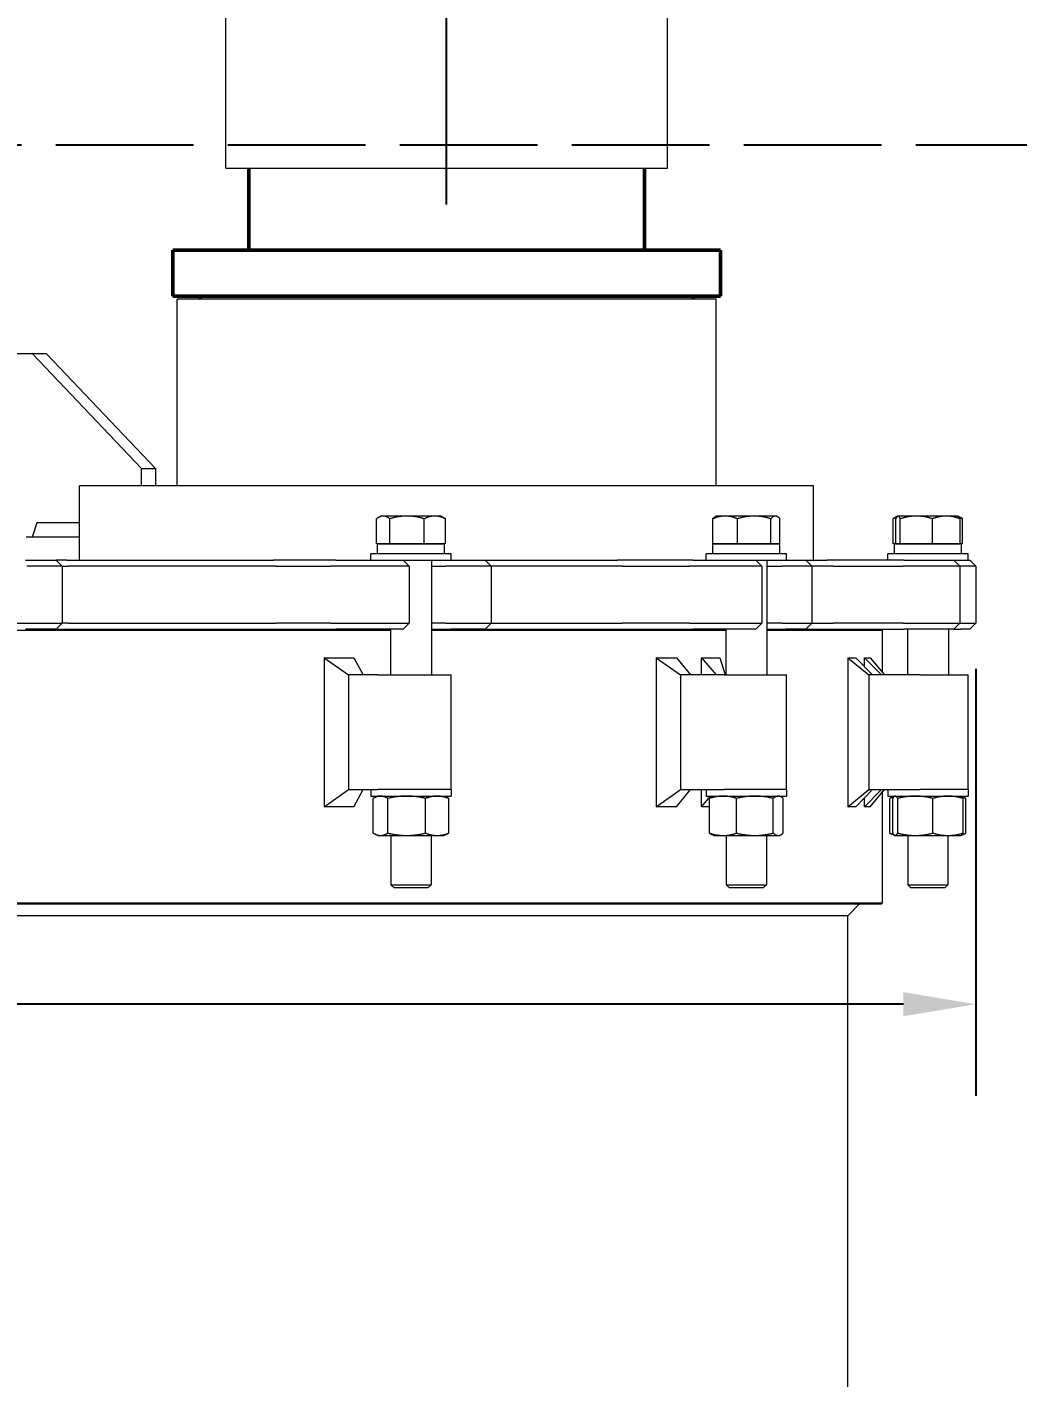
# Model space of a CAD drawing. Header units: inches. Extents: x 20 to 536, y 8 to 344.
# Drawn here: x 113.45 to 135.03, y 126.65 to 156.07 of the extents above; entities that cross this region are included whole.
import ezdxf

# ---------------------------------------------------------------- set-up
doc = ezdxf.new("R2010")
doc.units = ezdxf.units.IN
doc.header["$LTSCALE"] = 16
doc.header["$MEASUREMENT"] = 0
doc.linetypes.add('DASHED_SPACE', pattern=[0.2067, 0.1654, -0.0413])
for name, color, linetype, lineweight in [('Dimension (ANSI)', 7, 'Continuous', 25), ('Sketch Geometry (ANSI)', 7, 'Continuous', 25), ('Visible (ANSI)', 7, 'Continuous', 50)]:
    doc.layers.add(name, color=color, linetype=linetype, lineweight=lineweight)
doc.styles.add('MEMCOR Medium', font='arial.ttf')
doc.dimstyles.new('Default (ANSI)', dxfattribs={"dimscale": 16, "dimtxt": 0.15, "dimasz": 0.098425, "dimexe": 0.125, "dimexo": 0.0625, "dimgap": 0.031496, "dimtad": 0, "dimtih": 1, "dimtoh": 1, "dimdec": 4, "dimrnd": 1e-08, "dimzin": 3, "dimdsep": 46, "dimlunit": 5, "dimtxsty": 'MEMCOR Medium', "dimcen": 0.09, "dimdle": 0.393701, "dimclrd": 256, "dimclre": 256, "dimclrt": 256, "dimadec": 0, "dimazin": 1, "dimtfac": 0.8, "dimtofl": 0, "dimtmove": 0, "dimatfit": 3, "dimfxl": 1, "dimfrac": 1, "dimtolj": 1, "dimtzin": 4, "dimlwd": -1, "dimlwe": -1, "dimarcsym": 0})

# ---------------------------------------------------------------- blocks, each defined once
blk = doc.blocks.new('*D19')
at = {"layer": 'Defpoints', "color": 0, "transparency": 16777216}
for p in [(80.062, 143.081), (134.132, 143.081), (134.132, 134.773)]:
    blk.add_point(p, dxfattribs=at)
at = {"layer": 'Dimension (ANSI)', "transparency": 16777216}
for p, q in [((80.062, 142.081), (80.062, 132.773)), ((134.132, 142.081), (134.132, 132.773)), ((80.062, 134.773), (72.447, 134.773)), ((132.557, 134.773), (81.637, 134.773))]:
    blk.add_line(p, q, dxfattribs=at)
for points in [[(81.637, 135.036), (81.637, 134.511), (80.062, 134.773)], [(132.557, 135.036), (132.557, 134.511), (134.132, 134.773)]]:
    blk.add_solid(points, dxfattribs=at)
at = {"layer": 'Dimension (ANSI)', "transparency": 16777216, "char_height": 2.4, "attachment_point": 5, "style": 'MEMCOR Medium'}
for s, insert in [('\\A1; 54{\\H0.8x;\\S1#16;} in', (62.849, 137.242)), ('\\A1;[1373.4 mm]', (62.849, 132.731))]:
    blk.add_mtext(s, dxfattribs=dict(at, insert=insert))
blk = doc.blocks.new('*D21')
at = {"layer": 'Defpoints', "color": 0, "transparency": 16777216}
for p in [(158.597, 176.773), (158.597, 168.447), (122.597, 151.207)]:
    blk.add_point(p, dxfattribs=at)
at = {"layer": 'Dimension (ANSI)', "transparency": 16777216}
for p, q in [((122.597, 152.207), (122.597, 178.773)), ((158.597, 169.447), (158.597, 178.773)), ((124.172, 176.773), (131.931, 176.773)), ((157.023, 176.773), (149.264, 176.773))]:
    blk.add_line(p, q, dxfattribs=at)
for points in [[(124.172, 177.035), (124.172, 176.51), (122.597, 176.773)], [(157.023, 177.035), (157.023, 176.51), (158.597, 176.773)]]:
    blk.add_solid(points, dxfattribs=at)
at = {"layer": 'Dimension (ANSI)', "transparency": 16777216, "char_height": 2.4, "attachment_point": 5, "style": 'MEMCOR Medium'}
for s, insert in [('\\A1; 36 in', (140.597, 178.503)), ('\\A1;[914.4 mm]', (140.597, 174.731))]:
    blk.add_mtext(s, dxfattribs=dict(at, insert=insert))

msp = doc.modelspace()

# ---------------------------------------------------------------- linework, layer by layer
at = {"layer": 'Sketch Geometry (ANSI)', "linetype": 'DASHED_SPACE', "ltscale": 1.133667}
msp.add_line((143.32397, 153.49688), (30.84607, 153.49688), dxfattribs=at)
at = {"layer": 'Visible (ANSI)', "linetype": 'Continuous', "lineweight": 18}
for p, q in [((117.78457, 152.99704), (117.78457, 157.60704)), ((127.40957, 152.99704), (127.40957, 156.88454)), ((117.78457, 152.99704), (127.40957, 152.99704)), ((128.47207, 150.13829), (116.72207, 150.13829)), ((116.72207, 146.07579), (116.72207, 150.13829)), ((128.47207, 146.07579), (128.47207, 150.13829)), ((113.56663, 148.95079), (111.86961, 148.95079)), ((113.87565, 148.95079), (113.56663, 148.95079)), ((113.56663, 148.95079), (115.94427, 146.45079)), ((116.25329, 146.45079), (113.87565, 148.95079)), ((115.94427, 146.45079), (116.25329, 146.45079)), ((115.94427, 146.07579), (115.94427, 146.45079)), ((116.25329, 146.45079), (116.25329, 146.07579)), ((130.59707, 146.07579), (114.59707, 146.07579)), ((114.59707, 144.45079), (114.59707, 146.07579)), ((130.59707, 144.45079), (130.59707, 146.07579)), ((121.16436, 145.41442), (121.11031, 145.38322)), ((121.21429, 145.41442), (121.16436, 145.41442)), ((121.73473, 145.41442), (121.21429, 145.41442)), ((122.3408, 145.41442), (121.73473, 145.41442)), ((122.47636, 145.41442), (122.3408, 145.41442)), ((122.47636, 145.41442), (122.53041, 145.38322)), ((128.47603, 145.41442), (128.45289, 145.40106)), ((128.66816, 145.41442), (128.47603, 145.41442)), ((129.30181, 145.41442), (128.66816, 145.41442)), ((129.76567, 145.41442), (129.30181, 145.41442)), ((129.78803, 145.41442), (129.76567, 145.41442)), ((129.78803, 145.41442), (129.81117, 145.40106)), ((132.42741, 145.41115), (132.33159, 145.35583)), ((132.43307, 145.41442), (132.42741, 145.41115)), ((132.43869, 145.41442), (132.43307, 145.41442)), ((132.83803, 145.41442), (132.43869, 145.41442)), ((133.48842, 145.41442), (132.83803, 145.41442)), ((133.74507, 145.41442), (133.48842, 145.41442)), ((133.74507, 145.41442), (133.75073, 145.41115)), ((133.75073, 145.41115), (133.84656, 145.35583)), ((113.66173, 145.26329), (113.56517, 144.95079)), ((114.59707, 145.26329), (113.66173, 145.26329)), ((121.06935, 144.81042), (121.06935, 145.35583)), ((121.35923, 144.81042), (121.35923, 145.35583)), ((122.11023, 144.81042), (122.11023, 145.35583)), ((122.57136, 144.81042), (122.57136, 145.35583)), ((128.40035, 144.81042), (128.40035, 145.35583)), ((128.93598, 144.81042), (128.93598, 145.35583)), ((129.66765, 144.81042), (129.66765, 145.35583)), ((129.8637, 144.81042), (129.8637, 145.35583)), ((132.33159, 144.81042), (132.33159, 145.35583)), ((132.38925, 144.81042), (132.38925, 145.35583)), ((132.48812, 144.81042), (132.48812, 145.35583)), ((133.18795, 144.81042), (133.18795, 145.35583)), ((133.7889, 144.81042), (133.7889, 145.35583)), ((133.84656, 144.81042), (133.84656, 145.35583)), ((114.59707, 144.95079), (113.42997, 144.95079)), ((121.21429, 144.81042), (121.06935, 144.81042)), ((121.09086, 144.81042), (122.54986, 144.81042)), ((121.09086, 144.59142), (121.09086, 144.81042)), ((121.16436, 144.81042), (121.16436, 144.81042)), ((121.35923, 144.81042), (121.21429, 144.81042)), ((121.73473, 144.81042), (121.35923, 144.81042)), ((122.11023, 144.81042), (121.73473, 144.81042)), ((122.3408, 144.81042), (122.11023, 144.81042)), ((122.57136, 144.81042), (122.3408, 144.81042)), ((122.47636, 144.81042), (122.47636, 144.81042)), ((122.54986, 144.59142), (122.54986, 144.81042)), ((128.66816, 144.81042), (128.40035, 144.81042)), ((128.40253, 144.81042), (129.86153, 144.81042)), ((128.40253, 144.59142), (128.40253, 144.81042)), ((128.47603, 144.81042), (128.47603, 144.81042)), ((128.93598, 144.81042), (128.66816, 144.81042)), ((129.30181, 144.81042), (128.93598, 144.81042)), ((129.66765, 144.81042), (129.30181, 144.81042)), ((129.76567, 144.81042), (129.66765, 144.81042)), ((129.8637, 144.81042), (129.76567, 144.81042)), ((129.78803, 144.81042), (129.78803, 144.81042)), ((129.86153, 144.59142), (129.86153, 144.81042)), ((132.38925, 144.81042), (132.33159, 144.81042)), ((132.35957, 144.81042), (133.81857, 144.81042)), ((132.35957, 144.59142), (132.35957, 144.81042)), ((132.43869, 144.81042), (132.38925, 144.81042)), ((132.43307, 144.81042), (132.43307, 144.81042)), ((132.48812, 144.81042), (132.43869, 144.81042)), ((132.83803, 144.81042), (132.48812, 144.81042)), ((133.18795, 144.81042), (132.83803, 144.81042)), ((133.48842, 144.81042), (133.18795, 144.81042)), ((133.7889, 144.81042), (133.48842, 144.81042)), ((133.74507, 144.81042), (133.74507, 144.81042)), ((133.84656, 144.81042), (133.7889, 144.81042)), ((133.81857, 144.59142), (133.81857, 144.81042)), ((122.69536, 144.59142), (120.94536, 144.59142)), ((120.94536, 144.45079), (120.94536, 144.59142)), ((122.69536, 144.45079), (122.69536, 144.59142)), ((130.00703, 144.59142), (128.25703, 144.59142)), ((128.25703, 144.45079), (128.25703, 144.59142)), ((130.00703, 144.45079), (130.00703, 144.59142)), ((133.96407, 144.59142), (132.21407, 144.59142)), ((132.21407, 144.45079), (132.21407, 144.59142)), ((133.96407, 144.45079), (133.96407, 144.59142)), ((113.41968, 144.45079), (114.08771, 144.45079)), ((114.21771, 144.32079), (113.44986, 144.32079)), ((114.31697, 144.45079), (114.08771, 144.45079)), ((114.08771, 144.45079), (114.21771, 144.32079)), ((114.21771, 144.32079), (114.35471, 144.32079)), ((114.21771, 144.32079), (114.21771, 143.08079)), ((114.31697, 144.45079), (118.82022, 144.45079)), ((118.8815, 144.32079), (114.35471, 144.32079)), ((119.64101, 144.45079), (118.82022, 144.45079)), ((118.8815, 144.32079), (119.53292, 144.32079)), ((119.53292, 144.32079), (120.0712, 144.32079)), ((120.17929, 144.45079), (119.64101, 144.45079)), ((121.4263, 144.32079), (120.0712, 144.32079)), ((120.17929, 144.45079), (121.35823, 144.45079)), ((121.35823, 144.45079), (121.59587, 144.45079)), ((121.66508, 144.32079), (121.4263, 144.32079)), ((121.59587, 144.45079), (121.65199, 144.45079)), ((121.65199, 144.45079), (121.78199, 144.32079)), ((121.65199, 144.45079), (122.68155, 144.45079)), ((121.78199, 144.32079), (121.66508, 144.32079)), ((121.78199, 144.32079), (121.78199, 143.08079)), ((122.26786, 144.45079), (122.26786, 141.95079)), ((122.26786, 144.32079), (122.57132, 144.32079)), ((122.92378, 144.32079), (122.57132, 144.32079)), ((122.68155, 144.45079), (122.84859, 144.45079)), ((122.84859, 144.45079), (123.07604, 144.45079)), ((123.15231, 144.32079), (122.92378, 144.32079)), ((123.07604, 144.45079), (123.43561, 144.45079)), ((123.56561, 144.32079), (123.15231, 144.32079)), ((123.43561, 144.45079), (126.32149, 144.45079)), ((123.43561, 144.45079), (123.56561, 144.32079)), ((126.42198, 144.32079), (123.56561, 144.32079)), ((123.56561, 144.32079), (123.56561, 143.08079)), ((127.15848, 144.45079), (126.32149, 144.45079)), ((126.42198, 144.32079), (127.08626, 144.32079)), ((127.08626, 144.32079), (127.89185, 144.32079)), ((127.96407, 144.45079), (127.15848, 144.45079)), ((129.25722, 144.32079), (127.89185, 144.32079)), ((127.96407, 144.45079), (129.15194, 144.45079)), ((129.15194, 144.45079), (129.31496, 144.45079)), ((129.42101, 144.32079), (129.25722, 144.32079)), ((129.31496, 144.45079), (129.33706, 144.45079)), ((129.33706, 144.45079), (129.46706, 144.32079)), ((129.33706, 144.45079), (130.00703, 144.45079)), ((129.46706, 144.32079), (129.42101, 144.32079)), ((129.46706, 144.32079), (129.46706, 143.08079)), ((129.57953, 144.45079), (129.57953, 141.95079)), ((129.57953, 144.32079), (129.91152, 144.32079)), ((130.26205, 144.32079), (129.91152, 144.32079)), ((130.00703, 144.45079), (130.152, 144.45079)), ((130.152, 144.45079), (130.29975, 144.45079)), ((130.4105, 144.32079), (130.26205, 144.32079)), ((130.29975, 144.45079), (130.42856, 144.45079)), ((130.55856, 144.32079), (130.4105, 144.32079)), ((130.42856, 144.45079), (130.89601, 144.45079)), ((130.42856, 144.45079), (130.55856, 144.32079)), ((131.02041, 144.32079), (130.55856, 144.32079)), ((130.55856, 144.32079), (130.55856, 143.08079)), ((131.62179, 144.45079), (130.89601, 144.45079)), ((131.02041, 144.32079), (131.59643, 144.32079)), ((131.59643, 144.32079), (132.54668, 144.32079)), ((132.57204, 144.45079), (131.62179, 144.45079)), ((133.71445, 144.32079), (132.54668, 144.32079)), ((132.57204, 144.45079), (133.588, 144.45079)), ((133.588, 144.45079), (133.65157, 144.45079)), ((133.65157, 144.45079), (133.65457, 144.45079)), ((133.65457, 144.45079), (133.78457, 144.32079)), ((133.65457, 144.45079), (133.96407, 144.45079)), ((133.77832, 144.32079), (133.71445, 144.32079)), ((133.78457, 144.32079), (133.77832, 144.32079)), ((134.07365, 144.32079), (133.78457, 144.32079)), ((133.78457, 144.32079), (133.78457, 143.08079)), ((133.96407, 144.45079), (133.99106, 144.45079)), ((133.99106, 144.45079), (134.00195, 144.45079)), ((134.00195, 144.45079), (134.13195, 144.32079)), ((134.11943, 144.32079), (134.07365, 144.32079)), ((134.13195, 144.32079), (134.11943, 144.32079)), ((134.13195, 144.32079), (134.13195, 143.08079)), ((113.17604, 143.08079), (113.44986, 143.08079)), ((113.44986, 143.08079), (114.21771, 143.08079)), ((114.08771, 142.95079), (114.21771, 143.08079)), ((114.35471, 143.08079), (114.21771, 143.08079)), ((114.35471, 143.08079), (118.8815, 143.08079)), ((119.53292, 143.08079), (118.8815, 143.08079)), ((120.0712, 143.08079), (119.53292, 143.08079)), ((120.0712, 143.08079), (121.4263, 143.08079)), ((121.4263, 143.08079), (121.66508, 143.08079)), ((121.65199, 142.95079), (121.78199, 143.08079)), ((121.66508, 143.08079), (121.78199, 143.08079)), ((122.57132, 143.08079), (122.26786, 143.08079)), ((122.57132, 143.08079), (122.92378, 143.08079)), ((122.92378, 143.08079), (123.15231, 143.08079)), ((123.15231, 143.08079), (123.56561, 143.08079)), ((123.43561, 142.95079), (123.56561, 143.08079)), ((123.56561, 143.08079), (126.42198, 143.08079)), ((127.08626, 143.08079), (126.42198, 143.08079)), ((127.89185, 143.08079), (127.08626, 143.08079)), ((127.89185, 143.08079), (129.25722, 143.08079)), ((129.25722, 143.08079), (129.42101, 143.08079)), ((129.33706, 142.95079), (129.46706, 143.08079)), ((129.42101, 143.08079), (129.46706, 143.08079)), ((129.91152, 143.08079), (129.57953, 143.08079)), ((129.91152, 143.08079), (130.26205, 143.08079)), ((130.26205, 143.08079), (130.4105, 143.08079)), ((130.4105, 143.08079), (130.55856, 143.08079)), ((130.42856, 142.95079), (130.55856, 143.08079)), ((130.55856, 143.08079), (131.02041, 143.08079)), ((131.59643, 143.08079), (131.02041, 143.08079)), ((132.54668, 143.08079), (131.59643, 143.08079)), ((132.54668, 143.08079), (133.71445, 143.08079)), ((133.65457, 142.95079), (133.78457, 143.08079)), ((133.71445, 143.08079), (133.77832, 143.08079)), ((133.77832, 143.08079), (133.78457, 143.08079)), ((133.78457, 143.08079), (134.07365, 143.08079)), ((134.00195, 142.95079), (134.13195, 143.08079)), ((134.07365, 143.08079), (134.11943, 143.08079)), ((134.11943, 143.08079), (134.13195, 143.08079)), ((121.37286, 142.91954), (112.7147, 142.91954)), ((114.08771, 142.95079), (113.41968, 142.95079)), ((114.08771, 142.95079), (119.16346, 142.95079)), ((119.16346, 142.95079), (119.64101, 142.95079)), ((119.64101, 142.95079), (120.17929, 142.95079)), ((121.35823, 142.95079), (120.17929, 142.95079)), ((121.59587, 142.95079), (121.35823, 142.95079)), ((121.37286, 142.95079), (121.37286, 141.95079)), ((121.65199, 142.95079), (121.59587, 142.95079)), ((122.26786, 142.95079), (122.67942, 142.95079)), ((128.68453, 142.91954), (122.26786, 142.91954)), ((122.84859, 142.95079), (122.67942, 142.95079)), ((123.07604, 142.95079), (122.84859, 142.95079)), ((123.43561, 142.95079), (123.07604, 142.95079)), ((123.43561, 142.95079), (126.61079, 142.95079)), ((126.61079, 142.95079), (127.15848, 142.95079)), ((127.15848, 142.95079), (127.96407, 142.95079)), ((129.15194, 142.95079), (127.96407, 142.95079)), ((128.68453, 142.95079), (128.68453, 141.95079)), ((129.31496, 142.95079), (129.15194, 142.95079)), ((129.33706, 142.95079), (129.31496, 142.95079)), ((129.57953, 142.95079), (129.98375, 142.95079)), ((132.09828, 142.91954), (129.57953, 142.91954)), ((130.152, 142.95079), (129.98375, 142.95079)), ((130.29975, 142.95079), (130.152, 142.95079)), ((130.42856, 142.95079), (130.29975, 142.95079)), ((130.42856, 142.95079), (131.08733, 142.95079)), ((131.08733, 142.95079), (131.62179, 142.95079)), ((131.62179, 142.95079), (132.57204, 142.95079)), ((132.09828, 142.00295), (132.09828, 142.91954)), ((133.588, 142.95079), (132.57204, 142.95079)), ((132.64157, 142.95079), (132.64157, 141.95079)), ((133.53657, 142.95079), (133.53657, 141.95079)), ((133.65157, 142.95079), (133.588, 142.95079)), ((133.65457, 142.95079), (133.65157, 142.95079)), ((133.65457, 142.95079), (133.80379, 142.95079)), ((133.9455, 142.95079), (133.80379, 142.95079)), ((133.99106, 142.95079), (133.9455, 142.95079)), ((134.00195, 142.95079), (133.99106, 142.95079)), ((119.93042, 142.32564), (119.93042, 139.07595)), ((119.93042, 142.32564), (120.57471, 142.32564)), ((119.93042, 142.32564), (120.45935, 141.95079)), ((120.57471, 142.32564), (120.7768, 141.95079)), ((127.16445, 142.32564), (127.16445, 139.07595)), ((127.16445, 142.32564), (127.60711, 142.32564)), ((127.16445, 142.32564), (127.69785, 141.95079)), ((127.60711, 142.32564), (127.91464, 141.95079)), ((128.15447, 142.32564), (128.47021, 141.95079)), ((128.15447, 141.95079), (128.15447, 142.32564)), ((128.15447, 142.32564), (128.55321, 142.32564)), ((128.55321, 142.32564), (128.6701, 141.95079)), ((131.3434, 142.32564), (131.3434, 139.07595)), ((131.3434, 142.32564), (131.51703, 142.32564)), ((131.3434, 142.32564), (131.80006, 141.95079)), ((131.51703, 142.32564), (131.88319, 141.95079)), ((131.70924, 142.32564), (132.07828, 141.95079)), ((131.70924, 142.12887), (131.70924, 142.32564)), ((131.70924, 142.32564), (131.83107, 142.32564)), ((131.83107, 142.32564), (132.14147, 141.95079)), ((121.09282, 141.95079), (120.45935, 141.95079)), ((120.45935, 141.95079), (120.45935, 139.45079)), ((121.09282, 141.95079), (122.69536, 141.95079)), ((122.69536, 139.45079), (122.69536, 141.95079)), ((128.6459, 141.95079), (127.69785, 141.95079)), ((127.69785, 141.95079), (127.69785, 139.45079)), ((128.6459, 141.95079), (130.00703, 141.95079)), ((130.00703, 139.45079), (130.00703, 141.95079)), ((132.91837, 141.95079), (131.80006, 141.95079)), ((131.80006, 141.95079), (131.80006, 139.45079)), ((132.91837, 141.95079), (133.96407, 141.95079)), ((133.96407, 139.45079), (133.96407, 141.95079)), ((119.93042, 139.07595), (120.45935, 139.45079)), ((120.45935, 139.45079), (121.09282, 139.45079)), ((120.57471, 139.07595), (120.7768, 139.45079)), ((120.94536, 139.45079), (120.94536, 139.31017)), ((120.94536, 139.31017), (122.69536, 139.31017)), ((120.99723, 138.50303), (120.99723, 139.2583)), ((121.10136, 139.31017), (121.04212, 139.28254)), ((122.69536, 139.45079), (121.09282, 139.45079)), ((122.69536, 139.45079), (121.09282, 139.45079)), ((121.31494, 138.50303), (121.31494, 139.2583)), ((122.13807, 138.50303), (122.13807, 139.2583)), ((122.53936, 139.31017), (122.5986, 139.28254)), ((122.64348, 138.50303), (122.64348, 139.2583)), ((122.69536, 139.45079), (122.69536, 139.31017)), ((127.16445, 139.07595), (127.69785, 139.45079)), ((127.60711, 139.07595), (127.91464, 139.45079)), ((127.69785, 139.45079), (128.6459, 139.45079)), ((128.15447, 139.07595), (128.15447, 139.45079)), ((128.15447, 139.07595), (128.35176, 139.31017)), ((128.25703, 139.45079), (128.25703, 139.31017)), ((128.25703, 139.31017), (130.00703, 139.31017)), ((128.33009, 138.50303), (128.33009, 139.2583)), ((128.41303, 139.31017), (128.38766, 139.29834)), ((130.00703, 139.45079), (128.6459, 139.45079)), ((130.00703, 139.45079), (128.6459, 139.45079)), ((128.91715, 138.50303), (128.91715, 139.2583)), ((129.71909, 138.50303), (129.71909, 139.2583)), ((129.85103, 139.31017), (129.87639, 139.29834)), ((129.93397, 138.50303), (129.93397, 139.2583)), ((130.00703, 139.45079), (130.00703, 139.31017)), ((131.3434, 139.07595), (131.80006, 139.45079)), ((131.51703, 139.07595), (131.88319, 139.45079)), ((131.70924, 139.07595), (132.07828, 139.45079)), ((131.70924, 139.07595), (131.70924, 139.27271)), ((131.80006, 139.45079), (132.91837, 139.45079)), ((131.83107, 139.07595), (132.14147, 139.45079)), ((132.09828, 136.98204), (132.09828, 139.39863)), ((132.21407, 139.45079), (132.21407, 139.31017)), ((132.21407, 139.31017), (133.96407, 139.31017)), ((132.36387, 139.30727), (132.25884, 139.2583)), ((132.25884, 138.50303), (132.25884, 139.2583)), ((132.32204, 138.50303), (132.32204, 139.2583)), ((132.37007, 139.31017), (132.36387, 139.30727)), ((132.43041, 138.50303), (132.43041, 139.2583)), ((133.96407, 139.45079), (132.91837, 139.45079)), ((133.96407, 139.45079), (132.91837, 139.45079)), ((133.19744, 138.50303), (133.19744, 139.2583)), ((133.80807, 139.31017), (133.81428, 139.30727)), ((133.81428, 139.30727), (133.9193, 139.2583)), ((133.85611, 138.50303), (133.85611, 139.2583)), ((133.9193, 138.50303), (133.9193, 139.2583)), ((133.96407, 139.45079), (133.96407, 139.31017)), ((120.57471, 139.07595), (119.93042, 139.07595)), ((127.60711, 139.07595), (127.16445, 139.07595)), ((128.33009, 139.07595), (128.15447, 139.07595)), ((131.51703, 139.07595), (131.3434, 139.07595)), ((131.83107, 139.07595), (131.70924, 139.07595)), ((121.10136, 138.45117), (121.04212, 138.47879)), ((121.10136, 138.45117), (121.15609, 138.45117)), ((121.15609, 138.45117), (121.72651, 138.45117)), ((121.38286, 138.45117), (121.38286, 137.37653)), ((121.72651, 138.45117), (122.39078, 138.45117)), ((122.25786, 138.45117), (122.25786, 137.37653)), ((122.39078, 138.45117), (122.53936, 138.45117)), ((122.53936, 138.45117), (122.5986, 138.47879)), ((128.41303, 138.45117), (128.38766, 138.46299)), ((128.41303, 138.45117), (128.62362, 138.45117)), ((128.62362, 138.45117), (129.31812, 138.45117)), ((128.69453, 138.45117), (128.69453, 137.37653)), ((129.31812, 138.45117), (129.82653, 138.45117)), ((129.56953, 138.45117), (129.56953, 137.37653)), ((129.82653, 138.45117), (129.85103, 138.45117)), ((129.85103, 138.45117), (129.87639, 138.46299)), ((132.36387, 138.45406), (132.25884, 138.50303)), ((132.37007, 138.45117), (132.36387, 138.45406)), ((132.37007, 138.45117), (132.37623, 138.45117)), ((132.37623, 138.45117), (132.81392, 138.45117)), ((132.65157, 138.45117), (132.65157, 137.37653)), ((132.81392, 138.45117), (133.52677, 138.45117)), ((133.52657, 138.45117), (133.52657, 137.37653)), ((133.52677, 138.45117), (133.80807, 138.45117)), ((133.80807, 138.45117), (133.81428, 138.45406)), ((133.81428, 138.45406), (133.9193, 138.50303)), ((121.38286, 137.37653), (122.25786, 137.37653)), ((121.45102, 137.31042), (121.38286, 137.37653)), ((122.18969, 137.31042), (121.45102, 137.31042)), ((122.18969, 137.31042), (122.25786, 137.37653)), ((128.69453, 137.37653), (129.56953, 137.37653)), ((128.76269, 137.31042), (128.69453, 137.37653)), ((129.50137, 137.31042), (128.76269, 137.31042)), ((129.50137, 137.31042), (129.56953, 137.37653)), ((132.65157, 137.37653), (133.52657, 137.37653)), ((132.71974, 137.31042), (132.65157, 137.37653)), ((133.45841, 137.31042), (132.71974, 137.31042)), ((133.45841, 137.31042), (133.52657, 137.37653)), ((82.09584, 136.98204), (132.09828, 136.98204)), ((132.06699, 136.95079), (82.12709, 136.95079)), ((131.34344, 136.70079), (131.59341, 136.95079)), ((131.34344, 136.70079), (82.84736, 136.70079)), ((131.34677, 115.67351), (131.34677, 136.70412))]:
    msp.add_line(p, q, dxfattribs=at)
at = {"layer": 'Visible (ANSI)'}
for p, q in [((118.28457, 152.99704), (118.28457, 151.20704)), ((126.90957, 152.99704), (126.90957, 151.20704)), ((128.56507, 151.20704), (116.62907, 151.20704)), ((116.62907, 150.20704), (116.62907, 151.20704)), ((128.56507, 150.20704), (128.56507, 151.20704)), ((128.56507, 150.20704), (116.62907, 150.20704)), ((117.22207, 150.13829), (117.22207, 150.20704)), ((127.97207, 150.13829), (127.97207, 150.20704))]:
    msp.add_line(p, q, dxfattribs=at)
at = {"layer": 'Visible (ANSI)', "linetype": 'Continuous', "lineweight": 18}
for points, weights in [([(121.21429, 145.41442), (121.14702, 145.41442), (121.06935, 145.35583)], [1, 1.0379548493, 1]), ([(121.35923, 145.35583), (121.28156, 145.41442), (121.21429, 145.41442)], [1, 1.0379548493, 1]), ([(121.73473, 145.41442), (121.56046, 145.41442), (121.35923, 145.35583)], [1, 1.0379548493, 1]), ([(122.11023, 145.35583), (121.909, 145.41442), (121.73473, 145.41442)], [1, 1.0379548493, 1]), ([(122.3408, 145.41442), (122.23379, 145.41442), (122.11023, 145.35583)], [1, 1.0379548493, 1]), ([(122.57136, 145.35583), (122.4478, 145.41442), (122.3408, 145.41442)], [1, 1.0379548493, 1]), ([(122.53041, 145.38322), (122.55022, 145.37178), (122.57136, 145.35583)], [1.01477953359, 1.01005189042, 1]), ([(128.66816, 145.41442), (128.54387, 145.41442), (128.40035, 145.35583)], [1, 1.0379548493, 1]), ([(128.40035, 145.35583), (128.42805, 145.38672), (128.45289, 145.40106)], [1, 1.01965956375, 1.01895290532]), ([(128.93598, 145.35583), (128.79246, 145.41442), (128.66816, 145.41442)], [1, 1.0379548493, 1]), ([(129.30181, 145.41442), (129.13203, 145.41442), (128.93598, 145.35583)], [1, 1.0379548493, 1]), ([(129.66765, 145.35583), (129.4716, 145.41442), (129.30181, 145.41442)], [1, 1.0379548493, 1]), ([(129.76567, 145.41442), (129.72018, 145.41442), (129.66765, 145.35583)], [1, 1.0379548493, 1]), ([(129.8637, 145.35583), (129.81117, 145.41442), (129.76567, 145.41442)], [1, 1.0379548493, 1]), ([(132.40962, 145.39319), (132.37235, 145.37936), (132.33159, 145.35583)], [1.01810318657, 1.01490424563, 1]), ([(132.43869, 145.41442), (132.41574, 145.41442), (132.38925, 145.35583)], [1, 1.0379548493, 1]), ([(132.48812, 145.35583), (132.46163, 145.41442), (132.43869, 145.41442)], [1, 1.0379548493, 1]), ([(132.83803, 145.41442), (132.67564, 145.41442), (132.48812, 145.35583)], [1, 1.0379548493, 1]), ([(133.18795, 145.35583), (133.00043, 145.41442), (132.83803, 145.41442)], [1, 1.0379548493, 1]), ([(133.48842, 145.41442), (133.34897, 145.41442), (133.18795, 145.35583)], [1, 1.0379548493, 1]), ([(133.7889, 145.35583), (133.62787, 145.41442), (133.48842, 145.41442)], [1, 1.0379548493, 1]), ([(133.75073, 145.41115), (133.76853, 145.40088), (133.7889, 145.35583)], [1.01375847525, 1.02892942038, 1]), ([(133.84656, 145.35583), (133.8058, 145.37936), (133.76853, 145.39319)], [1, 1.01490424563, 1.01810318657]), ([(121.15609, 139.31017), (121.08236, 139.31017), (120.99723, 139.2583)], [1, 1.0379548493, 1]), ([(121.31494, 139.2583), (121.22981, 139.31017), (121.15609, 139.31017)], [1, 1.0379548493, 1]), ([(121.72651, 139.31017), (121.5355, 139.31017), (121.31494, 139.2583)], [1, 1.0379548493, 1]), ([(122.13807, 139.2583), (121.91751, 139.31017), (121.72651, 139.31017)], [1, 1.0379548493, 1]), ([(122.39078, 139.31017), (122.2735, 139.31017), (122.13807, 139.2583)], [1, 1.0379548493, 1]), ([(122.64348, 139.2583), (122.50806, 139.31017), (122.39078, 139.31017)], [1, 1.0379548493, 1]), ([(122.5986, 139.28254), (122.62031, 139.27242), (122.64348, 139.2583)], [1.01477953359, 1.01005189042, 1]), ([(128.62362, 139.31017), (128.48739, 139.31017), (128.33009, 139.2583)], [1, 1.0379548493, 1]), ([(128.33009, 139.2583), (128.36044, 139.28565), (128.38766, 139.29834)], [1, 1.01965956375, 1.01895290532]), ([(128.91715, 139.2583), (128.75984, 139.31017), (128.62362, 139.31017)], [1, 1.0379548493, 1]), ([(129.31812, 139.31017), (129.13203, 139.31017), (128.91715, 139.2583)], [1, 1.0379548493, 1]), ([(129.71909, 139.2583), (129.50421, 139.31017), (129.31812, 139.31017)], [1, 1.0379548493, 1]), ([(129.82653, 139.31017), (129.77666, 139.31017), (129.71909, 139.2583)], [1, 1.0379548493, 1]), ([(129.93397, 139.2583), (129.87639, 139.31017), (129.82653, 139.31017)], [1, 1.0379548493, 1]), ([(132.34437, 139.29138), (132.30351, 139.27913), (132.25884, 139.2583)], [1.01810318657, 1.01490424563, 1]), ([(132.37623, 139.31017), (132.35108, 139.31017), (132.32204, 139.2583)], [1, 1.0379548493, 1]), ([(132.43041, 139.2583), (132.40137, 139.31017), (132.37623, 139.31017)], [1, 1.0379548493, 1]), ([(132.81392, 139.31017), (132.63593, 139.31017), (132.43041, 139.2583)], [1, 1.0379548493, 1]), ([(133.19744, 139.2583), (132.99192, 139.31017), (132.81392, 139.31017)], [1, 1.0379548493, 1]), ([(133.52677, 139.31017), (133.37393, 139.31017), (133.19744, 139.2583)], [1, 1.0379548493, 1]), ([(133.85611, 139.2583), (133.67962, 139.31017), (133.52677, 139.31017)], [1, 1.0379548493, 1]), ([(133.81428, 139.30727), (133.83378, 139.29818), (133.85611, 139.2583)], [1.01375847525, 1.02892942038, 1]), ([(133.9193, 139.2583), (133.87463, 139.27913), (133.83378, 139.29138)], [1, 1.01490424563, 1.01810318657]), ([(120.99723, 138.50303), (121.08236, 138.45117), (121.15609, 138.45117)], [1, 1.0379548493, 1]), ([(121.15609, 138.45117), (121.22981, 138.45117), (121.31494, 138.50303)], [1, 1.0379548493, 1]), ([(121.31494, 138.50303), (121.5355, 138.45117), (121.72651, 138.45117)], [1, 1.0379548493, 1]), ([(121.72651, 138.45117), (121.91751, 138.45117), (122.13807, 138.50303)], [1, 1.0379548493, 1]), ([(122.13807, 138.50303), (122.2735, 138.45117), (122.39078, 138.45117)], [1, 1.0379548493, 1]), ([(122.39078, 138.45117), (122.50806, 138.45117), (122.64348, 138.50303)], [1, 1.0379548493, 1]), ([(122.64348, 138.50303), (122.62031, 138.48892), (122.5986, 138.47879)], [1, 1.01005189042, 1.01477953359]), ([(128.38766, 138.46299), (128.36044, 138.47569), (128.33009, 138.50303)], [1.01895290532, 1.01965956375, 1]), ([(128.33009, 138.50303), (128.48739, 138.45117), (128.62362, 138.45117)], [1, 1.0379548493, 1]), ([(128.62362, 138.45117), (128.75984, 138.45117), (128.91715, 138.50303)], [1, 1.0379548493, 1]), ([(128.91715, 138.50303), (129.13203, 138.45117), (129.31812, 138.45117)], [1, 1.0379548493, 1]), ([(129.31812, 138.45117), (129.50421, 138.45117), (129.71909, 138.50303)], [1, 1.0379548493, 1]), ([(129.71909, 138.50303), (129.77666, 138.45117), (129.82653, 138.45117)], [1, 1.0379548493, 1]), ([(129.82653, 138.45117), (129.87639, 138.45117), (129.93397, 138.50303)], [1, 1.0379548493, 1]), ([(132.25884, 138.50303), (132.30351, 138.4822), (132.34437, 138.46996)], [1, 1.01490424563, 1.01810318657]), ([(132.32204, 138.50303), (132.35108, 138.45117), (132.37623, 138.45117)], [1, 1.0379548493, 1]), ([(132.37623, 138.45117), (132.40137, 138.45117), (132.43041, 138.50303)], [1, 1.0379548493, 1]), ([(132.43041, 138.50303), (132.63593, 138.45117), (132.81392, 138.45117)], [1, 1.0379548493, 1]), ([(132.81392, 138.45117), (132.99192, 138.45117), (133.19744, 138.50303)], [1, 1.0379548493, 1]), ([(133.19744, 138.50303), (133.37393, 138.45117), (133.52677, 138.45117)], [1, 1.0379548493, 1]), ([(133.52677, 138.45117), (133.67962, 138.45117), (133.85611, 138.50303)], [1, 1.0379548493, 1]), ([(133.85611, 138.50303), (133.83378, 138.46315), (133.81428, 138.45406)], [1, 1.02892942038, 1.01375847525]), ([(133.83378, 138.46996), (133.87463, 138.4822), (133.9193, 138.50303)], [1.01810318657, 1.01490424563, 1])]:
    msp.add_rational_spline(points, weights, degree=2, dxfattribs=at)
for points in [[(132.09828, 142.91954), (132.08786, 142.92996), (132.07743, 142.94037), (132.06699, 142.95079)], [(132.06699, 136.95079), (132.07743, 136.96121), (132.08786, 136.97163), (132.09828, 136.98204)]]:
    msp.add_open_spline(points, degree=3, dxfattribs=at)

# ---------------------------------------------------------------- dimensions: what is measured, and where the dimension line sits
at = {"layer": 'Dimension (ANSI)'}
for base, p1, p2, text, override, picture, middle in [((158.5973162913, 176.7729462651), (122.5970662913, 151.207042097), (158.5973162913, 168.447042097), ' <> in\\X[914.4 mm]', {"dimgap": 0.031496, "dimtih": 0, "dimtoh": 0, "dimdec": 4, "dimpost": '', "dimtol": 0, "dimlim": 0, "dimtp": 0, "dimtm": 0, "dimtdec": 2, "dimatfit": 1}, '*D21', (140.5971912913, 176.7729462651)), ((134.13195, 134.77316), (80.06218, 143.08079), (134.13195, 143.08079), ' <> in\\X[1373.4 mm]', {"dimgap": 0.031496, "dimtih": 0, "dimtoh": 0, "dimdec": 4, "dimpost": '', "dimtol": 0, "dimlim": 0, "dimtp": 0, "dimtm": 0, "dimtdec": 2, "dimatfit": 2}, '*D19', (62.84856, 134.77316))]:
    dim = msp.add_linear_dim(base=base, p1=p1, p2=p2, angle=180, text=text, dimstyle='Default (ANSI)', override=override, dxfattribs=at)
    dim.commit()
    dim.dimension.update_dxf_attribs({"geometry": picture, "text_midpoint": middle, "dimtype": 160})

doc.saveas('drawing.dxf')
